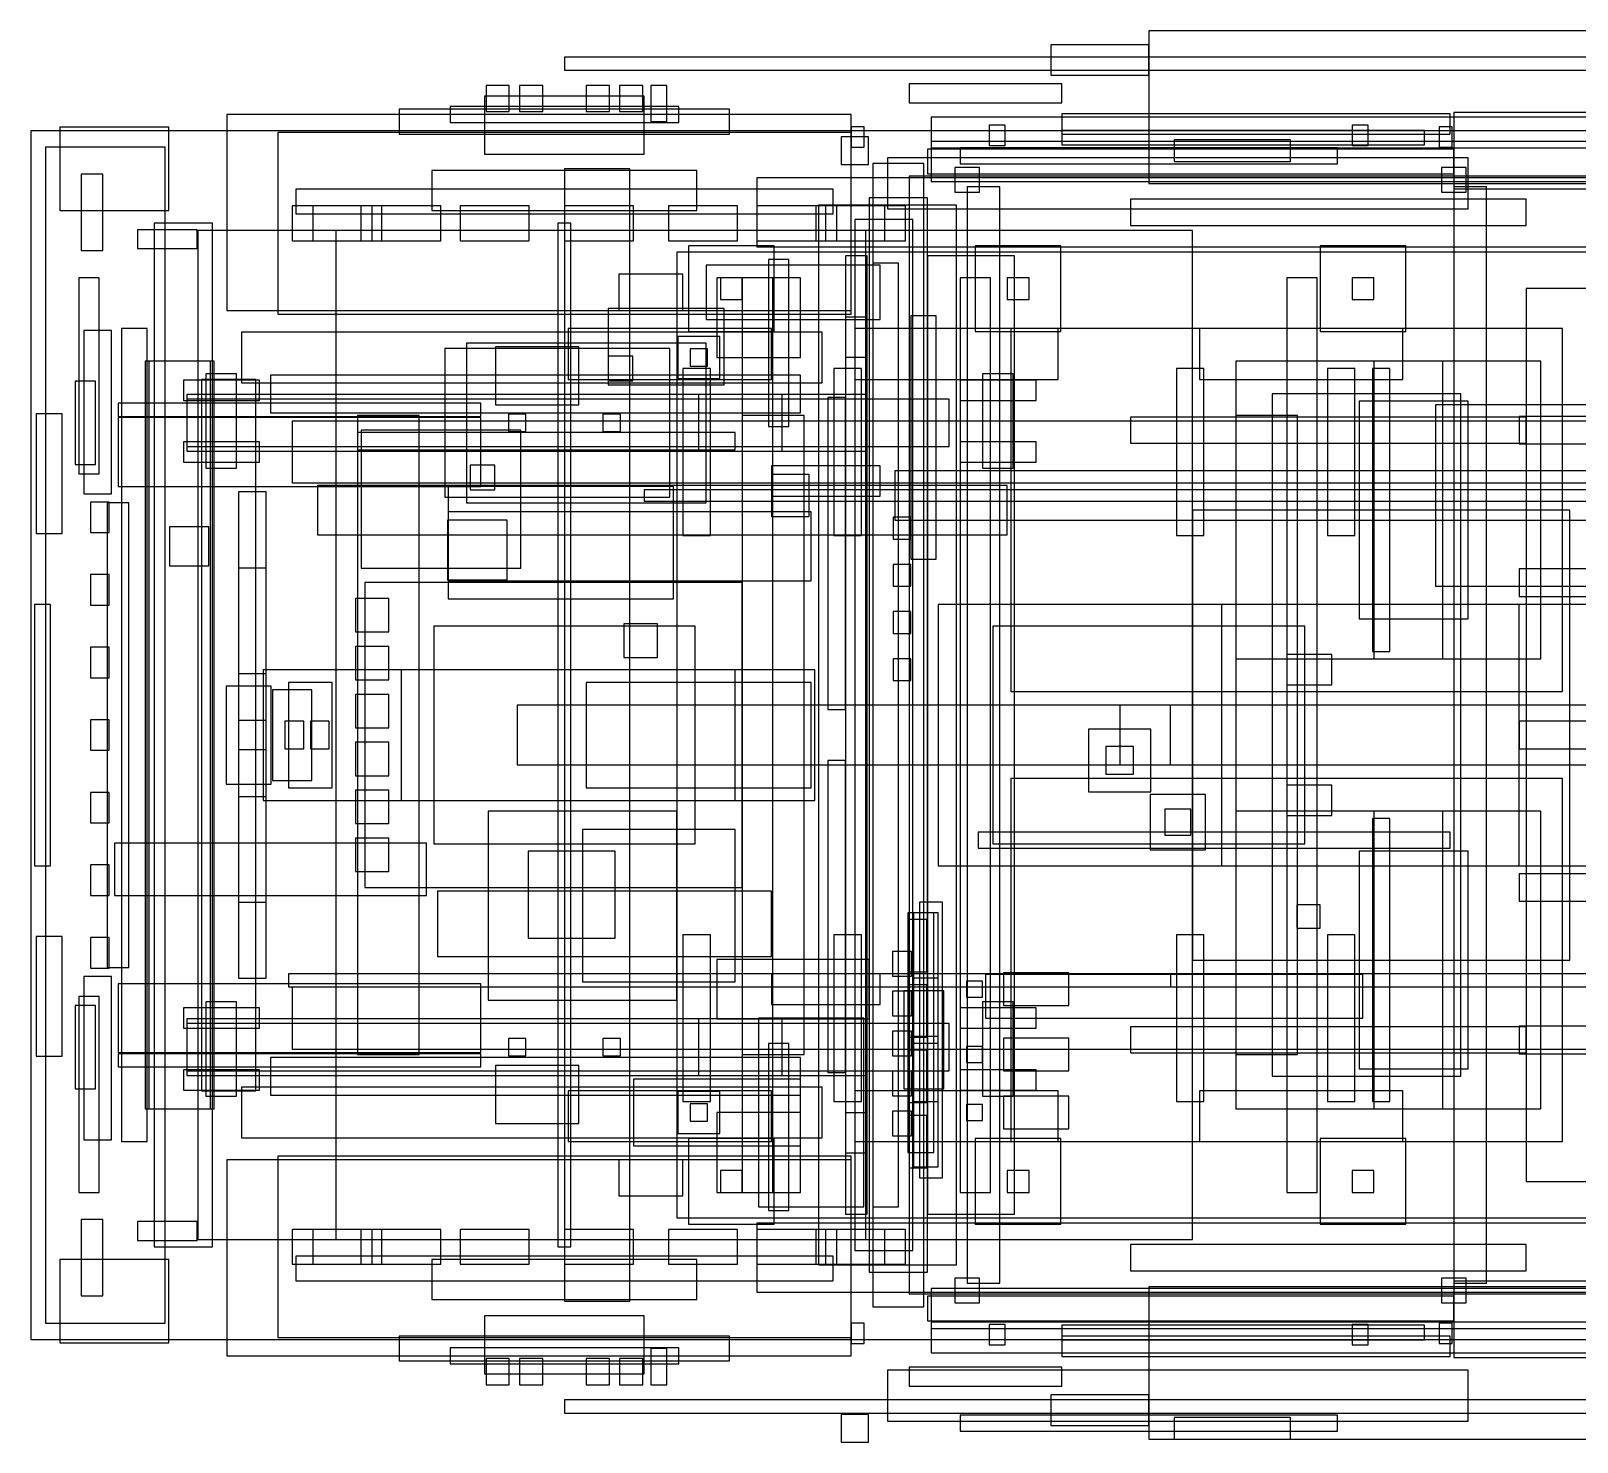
# Model space of a CAD drawing. Header units: millimetres. Extents: x 0 to 5970, y -974 to 4455.
# Drawn here: x 0 to 2130, y -974 to 970 of the extents above; entities that cross this region are included whole.
import ezdxf

# ---------------------------------------------------------------- set-up
doc = ezdxf.new("R2010")
doc.units = ezdxf.units.MM

msp = doc.modelspace()

# ---------------------------------------------------------------- linework, layer by layer
at = {"layer": 'BODY'}
for p, q in [((2660, 970), (1540, 970)), ((1540, 970), (1540, 760)), ((1540, 951), (1405, 951)), ((1405, 951), (1405, 909)), ((1540, 909), (1540, 951)), ((1420, 897), (1210, 897)), ((1210, 897), (1210, 871)), ((1405, 909), (1540, 909)), ((1420, 871), (1420, 897)), ((1130, 855), (270, 855)), ((270, 855), (270, 585)), ((1130, 585), (1130, 855)), ((1210, 871), (1420, 871)), ((3490, 857.5), (1960, 857.5)), ((1960, 857.5), (1960, 752.5)), ((1148, 838), (1130, 838)), ((1130, 838), (1130, 810)), ((1148, 810), (1148, 838)), ((1958, 838), (1940, 838)), ((1940, 838), (1940, 810)), ((1958, 810), (1958, 838)), ((1154, 824), (1116, 824)), ((1116, 824), (1116, 786)), ((1154, 824), (1116, 824)), ((1116, 824), (1116, 786)), ((1130, 810), (1148, 810)), ((1154, 786), (1154, 824)), ((1154, 786), (1154, 824)), ((1735, 820), (1575, 820)), ((1575, 820), (1575, 790)), ((1735, 790), (1735, 820)), ((1940, 810), (1958, 810)), ((1980, 795), (1180, 795)), ((1180, 795), (1180, 725)), ((1960, 807), (1235, 807)), ((1235, 807), (1235, 773)), ((1800, 809), (1280, 809)), ((1280, 809), (1280, 787)), ((1575, 790), (1735, 790)), ((1800, 787), (1800, 809)), ((1960, 773), (1960, 807)), ((1980, 725), (1980, 795)), ((3050, 767.5), (1000, 767.5)), ((1000, 767.5), (1000, 672.5)), ((1116, 786), (1154, 786)), ((1116, 786), (1154, 786)), ((1235, 773), (1960, 773)), ((1280, 787), (1800, 787)), ((1105, 752), (365, 752)), ((365, 752), (365, 718)), ((1105, 718), (1105, 752)), ((1540, 760), (2660, 760)), ((1960, 752.5), (3490, 752.5)), ((1275, 730), (1085, 730)), ((1085, 730), (1085, -730)), ((1235, 740), (1155, 740)), ((1155, 740), (1155, -740)), ((1180, 725), (1980, 725)), ((1235, -740), (1235, 740)), ((1275, -730), (1275, 730)), ((250, 705), (170, 705)), ((170, 705), (170, -705)), ((250, -705), (250, 705)), ((365, 718), (1105, 718)), ((1215, 710), (1135, 710)), ((1135, 710), (1135, -710)), ((1215, -710), (1215, 710)), ((1150, 695), (230, 695)), ((230, 695), (230, -695)), ((1600, 695), (420, 695)), ((420, 695), (420, -695)), ((1150, -695), (1150, 695)), ((1600, -695), (1600, 695)), ((3440, 665), (890, 665)), ((890, 665), (890, -665)), ((1000, 672.5), (3050, 672.5)), ((1044, 655), (1016, 655)), ((1016, 655), (1016, 425)), ((1044, 425), (1044, 655)), ((1152, 660), (1122, 660)), ((1122, 660), (1122, -660)), ((1152, 660), (1122, 660)), ((1122, 660), (1122, -660)), ((1152, -660), (1152, 660)), ((1152, -660), (1152, 660)), ((1195, 650), (1160, 650)), ((1160, 650), (1160, -650)), ((1195, -650), (1195, 650)), ((898, 635), (810, 635)), ((810, 635), (810, 585)), ((898, 585), (898, 635)), ((1022, 630), (980, 630)), ((980, 630), (980, -630)), ((1022, -630), (1022, 630)), ((1322, 630), (1280, 630)), ((1280, 630), (1280, -630)), ((1322, -630), (1322, 630)), ((1772, 630), (1730, 630)), ((1730, 630), (1730, -630)), ((1772, -630), (1772, 630)), ((3240, 615), (2060, 615)), ((2060, 615), (2060, -615)), ((270, 585), (1130, 585)), ((810, 585), (898, 585)), ((1152, 575.5), (1122, 575.5)), ((1122, 575.5), (1122, 520.5)), ((1152, 520.5), (1152, 575.5)), ((1090, 555), (290, 555)), ((290, 555), (290, 485)), ((1090, 485), (1090, 555)), ((1122, 520.5), (1152, 520.5)), ((1060, 496), (330, 496)), ((330, 496), (330, 444)), ((1060, 444), (1060, 496)), ((290, 485), (1090, 485)), ((1122, 465), (1098, 465)), ((1098, 465), (1098, 35)), ((1122, 35), (1122, 465)), ((330, 444), (1060, 444)), ((3280, 439), (2050, 439)), ((2050, 439), (2050, 401)), ((1016, 425), (1044, 425)), ((2050, 401), (3280, 401)), ((1170, 371), (1020, 371)), ((1020, 371), (1020, 329)), ((1170, 329), (1170, 371)), ((1020, 329), (1170, 329)), ((3280, 229), (2050, 229)), ((2050, 229), (2050, 191)), ((2350, 180), (1250, 180)), ((1250, 180), (1250, -180)), ((2050, 191), (3280, 191)), ((1080, 90), (320, 90)), ((320, 90), (320, -90)), ((1080, -90), (1080, 90)), ((1098, 35), (1122, 35)), ((3280, 19), (2050, 19)), ((2050, 19), (2050, -19)), ((2050, -19), (3280, -19)), ((1122, -35), (1098, -35)), ((1098, -35), (1098, -465)), ((1122, -465), (1122, -35)), ((320, -90), (1080, -90)), ((1250, -180), (2350, -180)), ((3280, -191), (2050, -191)), ((2050, -191), (2050, -229)), ((2050, -229), (3280, -229)), ((1170, -329), (1020, -329)), ((1020, -329), (1020, -371)), ((1170, -371), (1170, -329)), ((1020, -371), (1170, -371)), ((3280, -401), (2050, -401)), ((2050, -401), (2050, -439)), ((1044, -425), (1016, -425)), ((1016, -425), (1016, -655)), ((1044, -655), (1044, -425)), ((1060, -444), (330, -444)), ((330, -444), (330, -496)), ((1060, -496), (1060, -444)), ((2050, -439), (3280, -439)), ((1098, -465), (1122, -465)), ((1090, -485), (290, -485)), ((290, -485), (290, -555)), ((1090, -555), (1090, -485)), ((330, -496), (1060, -496)), ((1152, -520.5), (1122, -520.5)), ((1122, -520.5), (1122, -575.5)), ((1152, -575.5), (1152, -520.5)), ((290, -555), (1090, -555)), ((1130, -585), (270, -585)), ((270, -585), (270, -855)), ((898, -585), (810, -585)), ((810, -585), (810, -635)), ((898, -635), (898, -585)), ((1122, -575.5), (1152, -575.5)), ((1130, -855), (1130, -585)), ((2060, -615), (3240, -615)), ((810, -635), (898, -635)), ((980, -630), (1022, -630)), ((1280, -630), (1322, -630)), ((1730, -630), (1772, -630)), ((1016, -655), (1044, -655)), ((1122, -660), (1152, -660)), ((1122, -660), (1152, -660)), ((1160, -650), (1195, -650)), ((890, -665), (3440, -665)), ((3050, -672.5), (1000, -672.5)), ((1000, -672.5), (1000, -767.5)), ((230, -695), (1150, -695)), ((420, -695), (1600, -695)), ((170, -705), (250, -705)), ((1105, -718), (365, -718)), ((365, -718), (365, -752)), ((1105, -752), (1105, -718)), ((1135, -710), (1215, -710)), ((1085, -730), (1275, -730)), ((1155, -740), (1235, -740)), ((365, -752), (1105, -752)), ((2660, -760), (1540, -760)), ((1540, -760), (1540, -970)), ((3490, -752.5), (1960, -752.5)), ((1960, -752.5), (1960, -857.5)), ((1000, -767.5), (3050, -767.5)), ((1960, -773), (1235, -773)), ((1235, -773), (1235, -807)), ((1960, -807), (1960, -773)), ((1235, -807), (1960, -807)), ((1148, -810), (1130, -810)), ((1130, -810), (1130, -838)), ((1148, -838), (1148, -810)), ((1958, -810), (1940, -810)), ((1940, -810), (1940, -838)), ((1958, -838), (1958, -810)), ((1130, -838), (1148, -838)), ((1940, -838), (1958, -838)), ((270, -855), (1130, -855)), ((1420, -871), (1210, -871)), ((1210, -871), (1210, -897)), ((1420, -897), (1420, -871)), ((1960, -857.5), (3490, -857.5)), ((1980, -875), (1180, -875)), ((1180, -875), (1180, -945)), ((1980, -945), (1980, -875)), ((1210, -897), (1420, -897)), ((1540, -909), (1405, -909)), ((1405, -909), (1405, -951)), ((1540, -951), (1540, -909)), ((1154, -936), (1116, -936)), ((1116, -936), (1116, -974)), ((1154, -936), (1116, -936)), ((1116, -936), (1116, -974)), ((1154, -974), (1154, -936)), ((1154, -974), (1154, -936)), ((1800, -937), (1280, -937)), ((1280, -937), (1280, -959)), ((1800, -959), (1800, -937)), ((1180, -945), (1980, -945)), ((1405, -951), (1540, -951)), ((1735, -940), (1575, -940)), ((1575, -940), (1575, -970)), ((1735, -970), (1735, -940)), ((1116, -974), (1154, -974)), ((1116, -974), (1154, -974)), ((1280, -959), (1800, -959)), ((1540, -970), (2660, -970)), ((1575, -970), (1735, -970))]:
    msp.add_line(p, q, dxfattribs=at)
at = {"layer": 'BRAKE_SYSTEM'}
for p, q in [((1955, -134), (1305, -134)), ((1305, -134), (1305, -156)), ((1955, -156), (1955, -134)), ((1305, -156), (1955, -156)), ((2005, -329), (355, -329)), ((355, -329), (355, -347)), ((3070, -329), (1570, -329)), ((1570, -329), (1570, -347)), ((2005, -347), (2005, -329)), ((355, -347), (2005, -347)), ((1570, -347), (3070, -347))]:
    msp.add_line(p, q, dxfattribs=at)
at = {"layer": 'CHASSIS'}
for p, q in [((185, 810), (20, 810)), ((20, 810), (20, -810)), ((185, -810), (185, 810)), ((1024, 674), (906, 674)), ((906, 674), (906, 556)), ((1024, 556), (1024, 674)), ((1419, 674), (1301, 674)), ((1301, 674), (1301, 556)), ((1419, 556), (1419, 674)), ((1894, 674), (1776, 674)), ((1776, 674), (1776, 556)), ((1894, 556), (1894, 674)), ((980, 630), (950, 630)), ((950, 630), (950, 600)), ((980, 600), (980, 630)), ((1375, 630), (1345, 630)), ((1345, 630), (1345, 600)), ((1375, 600), (1375, 630)), ((1850, 630), (1820, 630)), ((1820, 630), (1820, 600)), ((1850, 600), (1850, 630)), ((950, 600), (980, 600)), ((1345, 600), (1375, 600)), ((1820, 600), (1850, 600)), ((1020, 560), (740, 560)), ((740, 560), (740, 490)), ((906, 556), (1024, 556)), ((1020, 490), (1020, 560)), ((1415, 560), (1135, 560)), ((1135, 560), (1135, 490)), ((1301, 556), (1419, 556)), ((1415, 490), (1415, 560)), ((1890, 560), (1610, 560)), ((1610, 560), (1610, 490)), ((1776, 556), (1894, 556)), ((1890, 490), (1890, 560)), ((283, 497.5), (241, 497.5)), ((241, 497.5), (241, 367.5)), ((283, 367.5), (283, 497.5)), ((740, 490), (1020, 490)), ((936, 505), (898, 505)), ((898, 505), (898, 275)), ((936, 275), (936, 505)), ((1144, 505), (1106, 505)), ((1106, 505), (1106, 275)), ((1135, 490), (1415, 490)), ((1144, 275), (1144, 505)), ((1353, 497.5), (1311, 497.5)), ((1311, 497.5), (1311, 367.5)), ((1353, 367.5), (1353, 497.5)), ((1616, 505), (1578, 505)), ((1578, 505), (1578, 275)), ((1610, 490), (1890, 490)), ((1616, 275), (1616, 505)), ((1824, 505), (1786, 505)), ((1786, 505), (1786, 275)), ((1824, 275), (1824, 505)), ((89, 487.5), (61, 487.5)), ((61, 487.5), (61, 372.5)), ((89, 372.5), (89, 487.5)), ((315, 489), (210, 489)), ((210, 489), (210, 461)), ((315, 461), (315, 489)), ((1385, 489), (1280, 489)), ((1280, 489), (1280, 461)), ((1385, 461), (1385, 489)), ((1970, 470), (1710, 470)), ((1710, 470), (1710, -470)), ((1970, -470), (1970, 470)), ((620, 457), (120, 457)), ((120, 457), (120, 439)), ((210, 461), (315, 461)), ((620, 439), (620, 457)), ((1280, 461), (1385, 461)), ((120, 439), (620, 439)), ((620, 437.5), (120, 437.5)), ((120, 437.5), (120, 342.5)), ((3500, 432.5), (360, 432.5)), ((360, 432.5), (360, 347.5)), ((535, 440), (450, 440)), ((450, 440), (450, -440)), ((535, -440), (535, 440)), ((620, 342.5), (620, 437.5)), ((1065, 440), (980, 440)), ((980, 440), (980, -440)), ((1065, -440), (1065, 440)), ((1745, 440), (1660, 440)), ((1660, 440), (1660, -440)), ((1745, -440), (1745, 440)), ((315, 404), (210, 404)), ((210, 404), (210, 376)), ((315, 376), (315, 404)), ((1385, 404), (1280, 404)), ((1280, 404), (1280, 376)), ((1385, 376), (1385, 404)), ((61, 372.5), (89, 372.5)), ((210, 376), (315, 376)), ((241, 367.5), (283, 367.5)), ((1280, 376), (1385, 376)), ((1311, 367.5), (1353, 367.5)), ((120, 342.5), (620, 342.5)), ((360, 347.5), (3500, 347.5)), ((2120, 310), (1600, 310)), ((1600, 310), (1600, -310)), ((2120, -310), (2120, 310)), ((898, 275), (936, 275)), ((1106, 275), (1144, 275)), ((1578, 275), (1616, 275)), ((1786, 275), (1824, 275)), ((936, -275), (898, -275)), ((898, -275), (898, -505)), ((936, -505), (936, -275)), ((1144, -275), (1106, -275)), ((1106, -275), (1106, -505)), ((1144, -505), (1144, -275)), ((1616, -275), (1578, -275)), ((1578, -275), (1578, -505)), ((1616, -505), (1616, -275)), ((1824, -275), (1786, -275)), ((1786, -275), (1786, -505)), ((1824, -505), (1824, -275)), ((1600, -310), (2120, -310)), ((620, -342.5), (120, -342.5)), ((120, -342.5), (120, -437.5)), ((3500, -347.5), (360, -347.5)), ((360, -347.5), (360, -432.5)), ((620, -437.5), (620, -342.5)), ((89, -372.5), (61, -372.5)), ((61, -372.5), (61, -487.5)), ((89, -487.5), (89, -372.5)), ((315, -376), (210, -376)), ((210, -376), (210, -404)), ((283, -367.5), (241, -367.5)), ((241, -367.5), (241, -497.5)), ((283, -497.5), (283, -367.5)), ((315, -404), (315, -376)), ((1385, -376), (1280, -376)), ((1280, -376), (1280, -404)), ((1353, -367.5), (1311, -367.5)), ((1311, -367.5), (1311, -497.5)), ((1353, -497.5), (1353, -367.5)), ((1385, -404), (1385, -376)), ((210, -404), (315, -404)), ((1280, -404), (1385, -404)), ((120, -437.5), (620, -437.5)), ((620, -439), (120, -439)), ((120, -439), (120, -457)), ((360, -432.5), (3500, -432.5)), ((450, -440), (535, -440)), ((620, -457), (620, -439)), ((980, -440), (1065, -440)), ((1660, -440), (1745, -440)), ((120, -457), (620, -457)), ((315, -461), (210, -461)), ((210, -461), (210, -489)), ((315, -489), (315, -461)), ((1385, -461), (1280, -461)), ((1280, -461), (1280, -489)), ((1385, -489), (1385, -461)), ((61, -487.5), (89, -487.5)), ((210, -489), (315, -489)), ((1280, -489), (1385, -489)), ((1710, -470), (1970, -470)), ((241, -497.5), (283, -497.5)), ((1020, -490), (740, -490)), ((740, -490), (740, -560)), ((898, -505), (936, -505)), ((1020, -560), (1020, -490)), ((1106, -505), (1144, -505)), ((1415, -490), (1135, -490)), ((1135, -490), (1135, -560)), ((1311, -497.5), (1353, -497.5)), ((1415, -560), (1415, -490)), ((1578, -505), (1616, -505)), ((1890, -490), (1610, -490)), ((1610, -490), (1610, -560)), ((1786, -505), (1824, -505)), ((1890, -560), (1890, -490)), ((740, -560), (1020, -560)), ((1024, -556), (906, -556)), ((906, -556), (906, -674)), ((1024, -674), (1024, -556)), ((1135, -560), (1415, -560)), ((1419, -556), (1301, -556)), ((1301, -556), (1301, -674)), ((1419, -674), (1419, -556)), ((1610, -560), (1890, -560)), ((1894, -556), (1776, -556)), ((1776, -556), (1776, -674)), ((1894, -674), (1894, -556)), ((980, -600), (950, -600)), ((950, -600), (950, -630)), ((980, -630), (980, -600)), ((1375, -600), (1345, -600)), ((1345, -600), (1345, -630)), ((1375, -630), (1375, -600)), ((1850, -600), (1820, -600)), ((1820, -600), (1820, -630)), ((1850, -630), (1850, -600)), ((950, -630), (980, -630)), ((1345, -630), (1375, -630)), ((1820, -630), (1850, -630)), ((906, -674), (1024, -674)), ((1301, -674), (1419, -674)), ((1776, -674), (1894, -674)), ((20, -810), (185, -810))]:
    msp.add_line(p, q, dxfattribs=at)
at = {"layer": 'DATUM'}
for p, q in [((3020, 934), (735, 934)), ((735, 934), (735, 916)), ((735, 916), (3020, 916)), ((744, 705), (726, 705)), ((726, 705), (726, -705)), ((744, -705), (744, 705)), ((726, -705), (744, -705)), ((3020, -916), (735, -916)), ((735, -916), (735, -934)), ((735, -934), (3020, -934))]:
    msp.add_line(p, q, dxfattribs=at)
at = {"layer": 'ENGINE_BAY'}
for p, q in [((1170, 647.5), (930, 647.5)), ((930, 647.5), (930, 572.5)), ((1170, 572.5), (1170, 647.5)), ((955, 587.5), (795, 587.5)), ((795, 587.5), (795, 482.5)), ((955, 482.5), (955, 587.5)), ((930, 572.5), (1170, 572.5)), ((880, 532.5), (570, 532.5)), ((570, 532.5), (570, 327.5)), ((930, 540), (600, 540)), ((600, 540), (600, 320)), ((880, 327.5), (880, 532.5)), ((930, 320), (930, 540)), ((252.5, 515), (157.5, 515)), ((157.5, 515), (157.5, -515)), ((247.5, 515), (162.5, 515)), ((162.5, 515), (162.5, -515)), ((247.5, -515), (247.5, 515)), ((252.5, -515), (252.5, 515)), ((829, 522), (795, 522)), ((795, 522), (795, 488)), ((829, 488), (829, 522)), ((310, 490), (235, 490)), ((235, 490), (235, -490)), ((310, -490), (310, 490)), ((795, 488), (829, 488)), ((795, 482.5), (955, 482.5)), ((970, 417), (450, 417)), ((450, 417), (450, 393)), ((675, 420), (455, 420)), ((455, 420), (455, 230)), ((675, 230), (675, 420)), ((970, 393), (970, 417)), ((450, 393), (970, 393)), ((639, 372), (605, 372)), ((605, 372), (605, 338)), ((639, 338), (639, 372)), ((885, 342.5), (575, 342.5)), ((575, 342.5), (575, 187.5)), ((885, 187.5), (885, 342.5)), ((324, 335), (286, 335)), ((286, 335), (286, 85)), ((324, 85), (324, 335)), ((570, 327.5), (880, 327.5)), ((600, 320), (930, 320)), ((605, 338), (639, 338)), ((1075, 307.5), (575, 307.5)), ((575, 307.5), (575, 212.5)), ((1075, 212.5), (1075, 307.5)), ((245, 287), (191, 287)), ((191, 287), (191, 233)), ((245, 233), (245, 287)), ((656, 296), (574, 296)), ((574, 296), (574, 214)), ((656, 214), (656, 296)), ((191, 233), (245, 233)), ((324, 230), (286, 230)), ((286, 230), (286, -20)), ((324, 230), (286, 230)), ((286, 230), (286, -20)), ((324, -20), (324, 230)), ((324, -20), (324, 230)), ((455, 230), (675, 230)), ((574, 214), (656, 214)), ((980, 210), (460, 210)), ((460, 210), (460, -210)), ((575, 212.5), (1075, 212.5)), ((980, -210), (980, 210)), ((493, 188), (447, 188)), ((447, 188), (447, 142)), ((493, 142), (493, 188)), ((575, 187.5), (885, 187.5)), ((863, 153), (817, 153)), ((817, 153), (817, 107)), ((863, 107), (863, 153)), ((447, 142), (493, 142)), ((493, 122), (447, 122)), ((447, 122), (447, 76)), ((493, 76), (493, 122)), ((817, 107), (863, 107)), ((970, 90), (510, 90)), ((510, 90), (510, -90)), ((970, -90), (970, 90)), ((331, 67.5), (269, 67.5)), ((269, 67.5), (269, -67.5)), ((286, 85), (324, 85)), ((331, -67.5), (331, 67.5)), ((415, 72.5), (355, 72.5)), ((355, 72.5), (355, -72.5)), ((415, -72.5), (415, 72.5)), ((447, 76), (493, 76)), ((387, 62.5), (333, 62.5)), ((333, 62.5), (333, -62.5)), ((387, -62.5), (387, 62.5)), ((493, 56), (447, 56)), ((447, 56), (447, 10)), ((493, 10), (493, 56)), ((324, 20), (286, 20)), ((286, 20), (286, -230)), ((324, 20), (286, 20)), ((286, 20), (286, -230)), ((324, -230), (324, 20)), ((324, -230), (324, 20)), ((376, 19), (350, 19)), ((350, 19), (350, -19)), ((376, -19), (376, 19)), ((411, 19), (385, 19)), ((385, 19), (385, -19)), ((411, -19), (411, 19)), ((447, 10), (493, 10)), ((286, -20), (324, -20)), ((286, -20), (324, -20)), ((350, -19), (376, -19)), ((385, -19), (411, -19)), ((493, -10), (447, -10)), ((447, -10), (447, -56)), ((493, -56), (493, -10)), ((333, -62.5), (387, -62.5)), ((447, -56), (493, -56)), ((269, -67.5), (331, -67.5)), ((324, -85), (286, -85)), ((286, -85), (286, -335)), ((324, -335), (324, -85)), ((355, -72.5), (415, -72.5)), ((493, -76), (447, -76)), ((447, -76), (447, -122)), ((493, -122), (493, -76)), ((510, -90), (970, -90)), ((890, -105), (630, -105)), ((630, -105), (630, -365)), ((890, -365), (890, -105)), ((447, -122), (493, -122)), ((545, -149), (115, -149)), ((115, -149), (115, -221)), ((493, -142), (447, -142)), ((447, -142), (447, -188)), ((493, -188), (493, -142)), ((545, -221), (545, -149)), ((970, -130), (760, -130)), ((760, -130), (760, -340)), ((970, -340), (970, -130)), ((805, -160), (685, -160)), ((685, -160), (685, -280)), ((805, -280), (805, -160)), ((447, -188), (493, -188)), ((460, -210), (980, -210)), ((115, -221), (545, -221)), ((286, -230), (324, -230)), ((286, -230), (324, -230)), ((1020, -215), (560, -215)), ((560, -215), (560, -305)), ((1020, -305), (1020, -215)), ((685, -280), (805, -280)), ((560, -305), (1020, -305)), ((1155, -309), (945, -309)), ((945, -309), (945, -391)), ((1155, -391), (1155, -309)), ((286, -335), (324, -335)), ((760, -340), (970, -340)), ((630, -365), (890, -365)), ((945, -391), (1155, -391)), ((1147.5, -390), (1002.5, -390)), ((1002.5, -390), (1002.5, -650)), ((1147.5, -650), (1147.5, -390)), ((1060, -474), (830, -474)), ((830, -474), (830, -566)), ((1060, -566), (1060, -474)), ((235, -490), (310, -490)), ((157.5, -515), (252.5, -515)), ((162.5, -515), (247.5, -515)), ((830, -566), (1060, -566)), ((1002.5, -650), (1147.5, -650))]:
    msp.add_line(p, q, dxfattribs=at)
at = {"layer": 'EXHAUST'}
for p, q in [((2585, 455), (1935, 455)), ((1935, 455), (1935, 205)), ((2210, 364), (1190, 364)), ((1190, 364), (1190, 296)), ((1345, 344), (395, 344)), ((395, 344), (395, 276)), ((1072, 359), (1020, 359)), ((1020, 359), (1020, 301)), ((1072, 301), (1072, 359)), ((1345, 276), (1345, 344)), ((1020, 301), (1072, 301)), ((1190, 296), (2210, 296)), ((395, 276), (1345, 276)), ((1935, 205), (2585, 205))]:
    msp.add_line(p, q, dxfattribs=at)
at = {"layer": 'FRONT_DETAIL'}
for p, q in [((190, 837.5), (40, 837.5)), ((40, 837.5), (40, 722.5)), ((190, 722.5), (190, 837.5)), ((99, 772.5), (69, 772.5)), ((69, 772.5), (69, 667.5)), ((99, 667.5), (99, 772.5)), ((40, 722.5), (190, 722.5)), ((229, 696.1), (147, 696.1)), ((147, 696.1), (147, 670.1)), ((229, 670.1), (229, 696.1)), ((69, 667.5), (99, 667.5)), ((147, 670.1), (229, 670.1)), ((94, 630), (66, 630)), ((66, 630), (66, 360)), ((94, 360), (94, 630)), ((111, 557.5), (73, 557.5)), ((73, 557.5), (73, 332.5)), ((111, 332.5), (111, 557.5)), ((160, 560), (125, 560)), ((125, 560), (125, -560)), ((160, -560), (160, 560)), ((43, 442.5), (7, 442.5)), ((7, 442.5), (7, 277.5)), ((43, 277.5), (43, 442.5)), ((66, 360), (94, 360)), ((73, 332.5), (111, 332.5)), ((108, 321), (82, 321)), ((82, 321), (82, 279)), ((135, 320), (105, 320)), ((105, 320), (105, -320)), ((108, 279), (108, 321)), ((135, -320), (135, 320)), ((7, 277.5), (43, 277.5)), ((82, 279), (108, 279)), ((108, 221), (82, 221)), ((82, 221), (82, 179)), ((108, 179), (108, 221)), ((27, 180), (5, 180)), ((5, 180), (5, -180)), ((27, -180), (27, 180)), ((82, 179), (108, 179)), ((108, 121), (82, 121)), ((82, 121), (82, 79)), ((108, 79), (108, 121)), ((82, 79), (108, 79)), ((108, 21), (82, 21)), ((82, 21), (82, -21)), ((108, -21), (108, 21)), ((82, -21), (108, -21)), ((108, -79), (82, -79)), ((82, -79), (82, -121)), ((108, -121), (108, -79)), ((82, -121), (108, -121)), ((5, -180), (27, -180)), ((108, -179), (82, -179)), ((82, -179), (82, -221)), ((108, -221), (108, -179)), ((82, -221), (108, -221)), ((43, -277.5), (7, -277.5)), ((7, -277.5), (7, -442.5)), ((43, -442.5), (43, -277.5)), ((108, -279), (82, -279)), ((82, -279), (82, -321)), ((108, -321), (108, -279)), ((111, -332.5), (73, -332.5)), ((73, -332.5), (73, -557.5)), ((82, -321), (108, -321)), ((105, -320), (135, -320)), ((111, -557.5), (111, -332.5)), ((94, -360), (66, -360)), ((66, -360), (66, -630)), ((94, -630), (94, -360)), ((7, -442.5), (43, -442.5)), ((73, -557.5), (111, -557.5)), ((125, -560), (160, -560)), ((66, -630), (94, -630)), ((99, -667.5), (69, -667.5)), ((69, -667.5), (69, -772.5)), ((99, -772.5), (99, -667.5)), ((229, -670.1), (147, -670.1)), ((147, -670.1), (147, -696.1)), ((229, -696.1), (229, -670.1)), ((147, -696.1), (229, -696.1)), ((190, -722.5), (40, -722.5)), ((40, -722.5), (40, -837.5)), ((190, -837.5), (190, -722.5)), ((69, -772.5), (99, -772.5)), ((40, -837.5), (190, -837.5))]:
    msp.add_line(p, q, dxfattribs=at)
at = {"layer": 'FUEL_SYSTEM'}
for p, q in [((2915, 338), (845, 338)), ((845, 338), (845, 322)), ((845, 322), (2915, 322))]:
    msp.add_line(p, q, dxfattribs=at)
at = {"layer": 'HARD_TOP'}
for p, q in [((1955, 856), (1420, 856)), ((1420, 856), (1420, 828)), ((1955, 828), (1955, 856)), ((3440, 851), (1240, 851)), ((1240, 851), (1240, 809)), ((1342, 840), (1320, 840)), ((1320, 840), (1320, 812)), ((1342, 812), (1342, 840)), ((1920, 833), (1420, 833)), ((1420, 833), (1420, 813)), ((1842, 840), (1820, 840)), ((1820, 840), (1820, 812)), ((1842, 812), (1842, 840)), ((1920, 813), (1920, 833)), ((3440, 817.5), (1240, 817.5)), ((1240, 817.5), (1240, 762.5)), ((1320, 812), (1342, 812)), ((1420, 828), (1955, 828)), ((1420, 813), (1920, 813)), ((1820, 812), (1842, 812)), ((1240, 809), (3440, 809)), ((1230, 787.5), (1160, 787.5)), ((1160, 787.5), (1160, -787.5)), ((3500, 770), (1210, 770)), ((1210, 770), (1210, -770)), ((1230, -787.5), (1230, 787.5)), ((1307, 782), (1273, 782)), ((1273, 782), (1273, 748)), ((1307, 748), (1307, 782)), ((1977, 782), (1943, 782)), ((1943, 782), (1943, 748)), ((1977, 748), (1977, 782)), ((1240, 762.5), (3440, 762.5)), ((1273, 748), (1307, 748)), ((1335, 755), (1290, 755)), ((1290, 755), (1290, -755)), ((1335, -755), (1335, 755)), ((1943, 748), (1977, 748)), ((2005, 755), (1960, 755)), ((1960, 755), (1960, -755)), ((2005, -755), (2005, 755)), ((3440, -762.5), (1240, -762.5)), ((1240, -762.5), (1240, -817.5)), ((1307, -748), (1273, -748)), ((1273, -748), (1273, -782)), ((1290, -755), (1335, -755)), ((1307, -782), (1307, -748)), ((1977, -748), (1943, -748)), ((1943, -748), (1943, -782)), ((1960, -755), (2005, -755)), ((1977, -782), (1977, -748)), ((1160, -787.5), (1230, -787.5)), ((1210, -770), (3500, -770)), ((1273, -782), (1307, -782)), ((1943, -782), (1977, -782)), ((3440, -809), (1240, -809)), ((1240, -809), (1240, -851)), ((1240, -817.5), (3440, -817.5)), ((1342, -812), (1320, -812)), ((1320, -812), (1320, -840)), ((1342, -840), (1342, -812)), ((1920, -813), (1420, -813)), ((1420, -813), (1420, -833)), ((1955, -828), (1420, -828)), ((1420, -828), (1420, -856)), ((1842, -812), (1820, -812)), ((1820, -812), (1820, -840)), ((1842, -840), (1842, -812)), ((1920, -833), (1920, -813)), ((1955, -856), (1955, -828)), ((1240, -851), (3440, -851)), ((1320, -840), (1342, -840)), ((1420, -833), (1920, -833)), ((1820, -840), (1842, -840)), ((1420, -856), (1955, -856))]:
    msp.add_line(p, q, dxfattribs=at)
at = {"layer": 'INTERIOR'}
for p, q in [((2060, 738), (1515, 738)), ((1515, 738), (1515, 702)), ((2060, 702), (2060, 738)), ((1515, 702), (2060, 702)), ((1355, 660), (1235, 660)), ((1235, 660), (1235, -660)), ((1355, -660), (1355, 660)), ((1247, 577.5), (1212, 577.5)), ((1212, 577.5), (1212, 242.5)), ((1247, 242.5), (1247, 577.5)), ((2110, 560), (1350, 560)), ((1350, 560), (1350, 60)), ((2110, 60), (2110, 560)), ((2080, 515), (1660, 515)), ((1660, 515), (1660, 105)), ((1945, 515), (1850, 515)), ((1850, 515), (1850, 105)), ((1945, 105), (1945, 515)), ((2080, 105), (2080, 515)), ((1872, 505), (1848, 505)), ((1848, 505), (1848, 115)), ((1872, 115), (1872, 505)), ((1980, 460), (1830, 460)), ((1830, 460), (1830, 160)), ((1980, 160), (1980, 460)), ((2060, 438), (1515, 438)), ((1515, 438), (1515, 402)), ((2060, 402), (2060, 438)), ((1515, 402), (2060, 402)), ((1212, 300), (1188, 300)), ((1188, 300), (1188, 270)), ((1212, 270), (1212, 300)), ((1188, 270), (1212, 270)), ((1212, 235), (1188, 235)), ((1188, 235), (1188, 205)), ((1212, 242.5), (1247, 242.5)), ((1212, 205), (1212, 235)), ((1188, 205), (1212, 205)), ((1212, 170), (1188, 170)), ((1188, 170), (1188, 140)), ((1212, 140), (1212, 170)), ((1830, 160), (1980, 160)), ((1188, 140), (1212, 140)), ((1792, 111), (1730, 111)), ((1730, 111), (1730, 69)), ((1792, 69), (1792, 111)), ((1848, 115), (1872, 115)), ((1212, 105), (1188, 105)), ((1188, 105), (1188, 75)), ((1212, 75), (1212, 105)), ((1660, 105), (2080, 105)), ((1850, 105), (1945, 105)), ((1188, 75), (1212, 75)), ((1730, 69), (1792, 69)), ((1350, 60), (2110, 60)), ((1543, 8), (1457, 8)), ((1457, 8), (1457, -78)), ((1543, -78), (1543, 8)), ((1519, -16), (1481, -16)), ((1481, -16), (1481, -54)), ((1519, -54), (1519, -16)), ((2110, -60), (1350, -60)), ((1350, -60), (1350, -560)), ((1481, -54), (1519, -54)), ((2110, -560), (2110, -60)), ((1457, -78), (1543, -78)), ((1618, -82), (1542, -82)), ((1542, -82), (1542, -158)), ((1618, -158), (1618, -82)), ((1792, -69), (1730, -69)), ((1730, -69), (1730, -111)), ((1792, -111), (1792, -69)), ((1598, -102), (1562, -102)), ((1562, -102), (1562, -138)), ((1598, -138), (1598, -102)), ((2080, -105), (1660, -105)), ((1660, -105), (1660, -515)), ((1945, -105), (1850, -105)), ((1850, -105), (1850, -515)), ((1945, -515), (1945, -105)), ((2080, -515), (2080, -105)), ((1730, -111), (1792, -111)), ((1872, -115), (1848, -115)), ((1848, -115), (1848, -505)), ((1872, -505), (1872, -115)), ((1562, -138), (1598, -138)), ((1542, -158), (1618, -158)), ((1980, -160), (1830, -160)), ((1830, -160), (1830, -460)), ((1980, -460), (1980, -160)), ((1256, -230), (1224, -230)), ((1224, -230), (1224, -610)), ((1256, -610), (1256, -230)), ((1776, -234), (1744, -234)), ((1744, -234), (1744, -266)), ((1776, -266), (1776, -234)), ((1244, -245), (1208, -245)), ((1208, -245), (1208, -575)), ((1234, -254), (1210, -254)), ((1210, -254), (1210, -326)), ((1250, -245), (1216, -245)), ((1216, -245), (1216, -415)), ((1234, -326), (1234, -254)), ((1244, -575), (1244, -245)), ((1250, -415), (1250, -245)), ((1744, -266), (1776, -266)), ((1213, -298), (1187, -298)), ((1187, -298), (1187, -332)), ((1213, -332), (1213, -298)), ((1187, -332), (1213, -332)), ((1210, -326), (1234, -326)), ((1250, -335), (1216, -335)), ((1216, -335), (1216, -505)), ((1250, -505), (1250, -335)), ((1311, -339), (1289, -339)), ((1289, -339), (1289, -361)), ((1311, -361), (1311, -339)), ((1835, -330), (1315, -330)), ((1315, -330), (1315, -390)), ((1430, -327.5), (1340, -327.5)), ((1340, -327.5), (1340, -372.5)), ((1430, -372.5), (1430, -327.5)), ((1835, -390), (1835, -330)), ((1213, -353), (1187, -353)), ((1187, -353), (1187, -387)), ((1257.5, -352.5), (1202.5, -352.5)), ((1202.5, -352.5), (1202.5, -487.5)), ((1234, -344), (1210, -344)), ((1210, -344), (1210, -416)), ((1213, -387), (1213, -353)), ((1234, -416), (1234, -344)), ((1257.5, -487.5), (1257.5, -352.5)), ((1289, -361), (1311, -361)), ((1340, -372.5), (1430, -372.5)), ((1187, -387), (1213, -387)), ((1315, -390), (1835, -390)), ((2060, -402), (1515, -402)), ((1515, -402), (1515, -438)), ((2060, -438), (2060, -402)), ((1213, -408), (1187, -408)), ((1187, -408), (1187, -442)), ((1210, -416), (1234, -416)), ((1213, -442), (1213, -408)), ((1216, -415), (1250, -415)), ((1250, -425), (1216, -425)), ((1216, -425), (1216, -595)), ((1250, -595), (1250, -425)), ((1430, -417.5), (1340, -417.5)), ((1340, -417.5), (1340, -462.5)), ((1430, -462.5), (1430, -417.5)), ((1187, -442), (1213, -442)), ((1234, -434), (1210, -434)), ((1210, -434), (1210, -506)), ((1234, -506), (1234, -434)), ((1311, -429), (1289, -429)), ((1289, -429), (1289, -451)), ((1311, -451), (1311, -429)), ((1515, -438), (2060, -438)), ((1213, -463), (1187, -463)), ((1187, -463), (1187, -497)), ((1213, -497), (1213, -463)), ((1289, -451), (1311, -451)), ((1340, -462.5), (1430, -462.5)), ((1830, -460), (1980, -460)), ((1202.5, -487.5), (1257.5, -487.5)), ((1187, -497), (1213, -497)), ((1210, -506), (1234, -506)), ((1216, -505), (1250, -505)), ((1311, -509), (1289, -509)), ((1289, -509), (1289, -531)), ((1311, -531), (1311, -509)), ((1430, -497.5), (1340, -497.5)), ((1340, -497.5), (1340, -542.5)), ((1430, -542.5), (1430, -497.5)), ((1848, -505), (1872, -505)), ((1213, -518), (1187, -518)), ((1187, -518), (1187, -552)), ((1234, -524), (1210, -524)), ((1210, -524), (1210, -596)), ((1213, -552), (1213, -518)), ((1234, -596), (1234, -524)), ((1289, -531), (1311, -531)), ((1660, -515), (2080, -515)), ((1850, -515), (1945, -515)), ((1187, -552), (1213, -552)), ((1340, -542.5), (1430, -542.5)), ((1208, -575), (1244, -575)), ((1350, -560), (2110, -560)), ((1210, -596), (1234, -596)), ((1216, -595), (1250, -595)), ((1224, -610), (1256, -610)), ((1235, -660), (1355, -660)), ((2060, -702), (1515, -702)), ((1515, -702), (1515, -738)), ((2060, -738), (2060, -702)), ((1515, -738), (2060, -738))]:
    msp.add_line(p, q, dxfattribs=at)
at = {"layer": 'OVERALL'}
for p, q in [((3840, 832.5), (0, 832.5)), ((0, 832.5), (0, -832.5)), ((0, -832.5), (3840, -832.5))]:
    msp.add_line(p, q, dxfattribs=at)
at = {"layer": 'RUNNING_GEAR'}
for p, q in [((659, 895), (627, 895)), ((627, 895), (627, 859)), ((659, 859), (659, 895)), ((705, 895), (673, 895)), ((673, 895), (673, 859)), ((705, 895), (673, 895)), ((673, 895), (673, 859)), ((705, 859), (705, 895)), ((705, 859), (705, 895)), ((797, 895), (765, 895)), ((765, 895), (765, 859)), ((797, 895), (765, 895)), ((765, 895), (765, 859)), ((797, 859), (797, 895)), ((797, 859), (797, 895)), ((843, 895), (811, 895)), ((811, 895), (811, 859)), ((843, 859), (843, 895)), ((876, 895), (854, 895)), ((854, 895), (854, 845)), ((876, 845), (876, 895)), ((845, 880), (625, 880)), ((625, 880), (625, 800)), ((845, 800), (845, 880)), ((962.5, 862), (507.5, 862)), ((507.5, 862), (507.5, 828)), ((892.5, 866), (577.5, 866)), ((577.5, 866), (577.5, 844)), ((627, 859), (659, 859)), ((673, 859), (705, 859)), ((673, 859), (705, 859)), ((765, 859), (797, 859)), ((765, 859), (797, 859)), ((811, 859), (843, 859)), ((892.5, 844), (892.5, 866)), ((962.5, 828), (962.5, 862)), ((577.5, 844), (892.5, 844)), ((854, 845), (876, 845)), ((1130, 830), (340, 830)), ((340, 830), (340, 580)), ((507.5, 828), (962.5, 828)), ((1130, 580), (1130, 830)), ((625, 800), (845, 800)), ((917.5, 777.5), (552.5, 777.5)), ((552.5, 777.5), (552.5, 722.5)), ((825, 780), (735, 780)), ((735, 780), (735, -780)), ((825, -780), (825, 780)), ((917.5, 722.5), (917.5, 777.5)), ((455, 729), (360, 729)), ((360, 729), (360, 681)), ((483.545, 729), (388.545, 729)), ((388.545, 729), (388.545, 681)), ((483.545, 729), (388.545, 729)), ((388.545, 729), (388.545, 681)), ((455, 681), (455, 729)), ((564.835, 729), (469.835, 729)), ((469.835, 729), (469.835, 681)), ((564.835, 729), (469.835, 729)), ((469.835, 729), (469.835, 681)), ((483.545, 681), (483.545, 729)), ((483.545, 681), (483.545, 729)), ((564.835, 681), (564.835, 729)), ((564.835, 681), (564.835, 729)), ((686.494, 729), (591.494, 729)), ((591.494, 729), (591.494, 681)), ((686.494, 729), (591.494, 729)), ((591.494, 729), (591.494, 681)), ((686.494, 681), (686.494, 729)), ((686.494, 681), (686.494, 729)), ((830, 729), (735, 729)), ((735, 729), (735, 681)), ((830, 729), (735, 729)), ((735, 729), (735, 681)), ((830, 681), (830, 729)), ((830, 681), (830, 729)), ((973.506, 729), (878.506, 729)), ((878.506, 729), (878.506, 681)), ((973.506, 729), (878.506, 729)), ((878.506, 729), (878.506, 681)), ((973.506, 681), (973.506, 729)), ((973.506, 681), (973.506, 729)), ((1095.165, 729), (1000.165, 729)), ((1000.165, 729), (1000.165, 681)), ((1095.165, 729), (1000.165, 729)), ((1000.165, 729), (1000.165, 681)), ((1176.455, 729), (1081.455, 729)), ((1081.455, 729), (1081.455, 681)), ((1176.455, 729), (1081.455, 729)), ((1081.455, 729), (1081.455, 681)), ((1095.165, 681), (1095.165, 729)), ((1095.165, 681), (1095.165, 729)), ((1205, 729), (1110, 729)), ((1110, 729), (1110, 681)), ((1176.455, 681), (1176.455, 729)), ((1176.455, 681), (1176.455, 729)), ((1205, 681), (1205, 729)), ((552.5, 722.5), (917.5, 722.5)), ((360, 681), (455, 681)), ((388.545, 681), (483.545, 681)), ((388.545, 681), (483.545, 681)), ((469.835, 681), (564.835, 681)), ((469.835, 681), (564.835, 681)), ((591.494, 681), (686.494, 681)), ((591.494, 681), (686.494, 681)), ((735, 681), (830, 681)), ((735, 681), (830, 681)), ((878.506, 681), (973.506, 681)), ((878.506, 681), (973.506, 681)), ((1000.165, 681), (1095.165, 681)), ((1000.165, 681), (1095.165, 681)), ((1081.455, 681), (1176.455, 681)), ((1081.455, 681), (1176.455, 681)), ((1110, 681), (1205, 681)), ((1060, 630), (945, 630)), ((945, 630), (945, 520)), ((1060, 520), (1060, 630)), ((340, 580), (1130, 580)), ((755, 535), (640, 535)), ((640, 535), (640, 455)), ((755, 455), (755, 535)), ((949, 549), (891, 549)), ((891, 549), (891, 491)), ((949, 491), (949, 549)), ((932, 532), (908, 532)), ((908, 532), (908, 508)), ((932, 508), (932, 532)), ((945, 520), (1060, 520)), ((891, 491), (949, 491)), ((908, 508), (932, 508)), ((1150, 469), (215, 469)), ((215, 469), (215, 391)), ((1035, 469), (215, 469)), ((215, 469), (215, 391)), ((920, 469), (215, 469)), ((215, 469), (215, 391)), ((920, 391), (920, 469)), ((1035, 391), (1035, 469)), ((1150, 391), (1150, 469)), ((1265, 462.5), (215, 462.5)), ((215, 462.5), (215, 397.5)), ((640, 455), (755, 455)), ((1265, 397.5), (1265, 462.5)), ((682, 442), (658, 442)), ((658, 442), (658, 418)), ((682, 418), (682, 442)), ((812, 442), (788, 442)), ((788, 442), (788, 418)), ((812, 418), (812, 442)), ((658, 418), (682, 418)), ((788, 418), (812, 418)), ((215, 397.5), (1265, 397.5)), ((215, 391), (1150, 391)), ((215, 391), (1035, 391)), ((215, 391), (920, 391)), ((2050, 180), (1640, 180)), ((1640, 180), (1640, -180)), ((2050, -180), (2050, 180)), ((915, 150), (555, 150)), ((555, 150), (555, -150)), ((915, -150), (915, 150)), ((1755, 150), (1325, 150)), ((1325, 150), (1325, -150)), ((1755, -150), (1755, 150)), ((1075, 72.5), (765, 72.5)), ((765, 72.5), (765, -72.5)), ((1075, -72.5), (1075, 72.5)), ((1570, 41), (670, 41)), ((670, 41), (670, -41)), ((2860, 41), (1500, 41)), ((1500, 41), (1500, -41)), ((1570, -41), (1570, 41)), ((670, -41), (1570, -41)), ((1500, -41), (2860, -41)), ((765, -72.5), (1075, -72.5)), ((555, -150), (915, -150)), ((1325, -150), (1755, -150)), ((1640, -180), (2050, -180)), ((1150, -391), (215, -391)), ((215, -391), (215, -469)), ((1035, -391), (215, -391)), ((215, -391), (215, -469)), ((920, -391), (215, -391)), ((215, -391), (215, -469)), ((1265, -397.5), (215, -397.5)), ((215, -397.5), (215, -462.5)), ((920, -469), (920, -391)), ((1035, -469), (1035, -391)), ((1150, -469), (1150, -391)), ((1265, -462.5), (1265, -397.5)), ((682, -418), (658, -418)), ((658, -418), (658, -442)), ((682, -442), (682, -418)), ((812, -418), (788, -418)), ((788, -418), (788, -442)), ((812, -442), (812, -418)), ((658, -442), (682, -442)), ((788, -442), (812, -442)), ((215, -462.5), (1265, -462.5)), ((755, -455), (640, -455)), ((640, -455), (640, -535)), ((755, -535), (755, -455)), ((215, -469), (1150, -469)), ((215, -469), (1035, -469)), ((215, -469), (920, -469)), ((949, -491), (891, -491)), ((891, -491), (891, -549)), ((932, -508), (908, -508)), ((908, -508), (908, -532)), ((932, -532), (932, -508)), ((949, -549), (949, -491)), ((908, -532), (932, -532)), ((1060, -520), (945, -520)), ((945, -520), (945, -630)), ((1060, -630), (1060, -520)), ((640, -535), (755, -535)), ((891, -549), (949, -549)), ((1130, -580), (340, -580)), ((340, -580), (340, -830)), ((1130, -830), (1130, -580)), ((945, -630), (1060, -630)), ((455, -681), (360, -681)), ((360, -681), (360, -729)), ((483.545, -681), (388.545, -681)), ((388.545, -681), (388.545, -729)), ((483.545, -681), (388.545, -681)), ((388.545, -681), (388.545, -729)), ((455, -729), (455, -681)), ((564.835, -681), (469.835, -681)), ((469.835, -681), (469.835, -729)), ((564.835, -681), (469.835, -681)), ((469.835, -681), (469.835, -729)), ((483.545, -729), (483.545, -681)), ((483.545, -729), (483.545, -681)), ((564.835, -729), (564.835, -681)), ((564.835, -729), (564.835, -681)), ((686.494, -681), (591.494, -681)), ((591.494, -681), (591.494, -729)), ((686.494, -681), (591.494, -681)), ((591.494, -681), (591.494, -729)), ((686.494, -729), (686.494, -681)), ((686.494, -729), (686.494, -681)), ((830, -681), (735, -681)), ((735, -681), (735, -729)), ((830, -681), (735, -681)), ((735, -681), (735, -729)), ((830, -729), (830, -681)), ((830, -729), (830, -681)), ((973.506, -681), (878.506, -681)), ((878.506, -681), (878.506, -729)), ((973.506, -681), (878.506, -681)), ((878.506, -681), (878.506, -729)), ((973.506, -729), (973.506, -681)), ((973.506, -729), (973.506, -681)), ((1095.165, -681), (1000.165, -681)), ((1000.165, -681), (1000.165, -729)), ((1095.165, -681), (1000.165, -681)), ((1000.165, -681), (1000.165, -729)), ((1176.455, -681), (1081.455, -681)), ((1081.455, -681), (1081.455, -729)), ((1176.455, -681), (1081.455, -681)), ((1081.455, -681), (1081.455, -729)), ((1095.165, -729), (1095.165, -681)), ((1095.165, -729), (1095.165, -681)), ((1205, -681), (1110, -681)), ((1110, -681), (1110, -729)), ((1176.455, -729), (1176.455, -681)), ((1176.455, -729), (1176.455, -681)), ((1205, -729), (1205, -681)), ((917.5, -722.5), (552.5, -722.5)), ((552.5, -722.5), (552.5, -777.5)), ((917.5, -777.5), (917.5, -722.5)), ((360, -729), (455, -729)), ((388.545, -729), (483.545, -729)), ((388.545, -729), (483.545, -729)), ((469.835, -729), (564.835, -729)), ((469.835, -729), (564.835, -729)), ((591.494, -729), (686.494, -729)), ((591.494, -729), (686.494, -729)), ((735, -729), (830, -729)), ((735, -729), (830, -729)), ((878.506, -729), (973.506, -729)), ((878.506, -729), (973.506, -729)), ((1000.165, -729), (1095.165, -729)), ((1000.165, -729), (1095.165, -729)), ((1081.455, -729), (1176.455, -729)), ((1081.455, -729), (1176.455, -729)), ((1110, -729), (1205, -729)), ((552.5, -777.5), (917.5, -777.5)), ((735, -780), (825, -780)), ((845, -800), (625, -800)), ((625, -800), (625, -880)), ((845, -880), (845, -800)), ((340, -830), (1130, -830)), ((962.5, -828), (507.5, -828)), ((507.5, -828), (507.5, -862)), ((962.5, -862), (962.5, -828)), ((892.5, -844), (577.5, -844)), ((577.5, -844), (577.5, -866)), ((876, -845), (854, -845)), ((854, -845), (854, -895)), ((876, -895), (876, -845)), ((892.5, -866), (892.5, -844)), ((507.5, -862), (962.5, -862)), ((577.5, -866), (892.5, -866)), ((659, -859), (627, -859)), ((627, -859), (627, -895)), ((659, -895), (659, -859)), ((705, -859), (673, -859)), ((673, -859), (673, -895)), ((705, -859), (673, -859)), ((673, -859), (673, -895)), ((705, -895), (705, -859)), ((705, -895), (705, -859)), ((797, -859), (765, -859)), ((765, -859), (765, -895)), ((797, -859), (765, -859)), ((765, -859), (765, -895)), ((797, -895), (797, -859)), ((797, -895), (797, -859)), ((843, -859), (811, -859)), ((811, -859), (811, -895)), ((843, -895), (843, -859)), ((625, -880), (845, -880)), ((627, -895), (659, -895)), ((673, -895), (705, -895)), ((673, -895), (705, -895)), ((765, -895), (797, -895)), ((765, -895), (797, -895)), ((811, -895), (843, -895)), ((854, -895), (876, -895))]:
    msp.add_line(p, q, dxfattribs=at)

doc.saveas('drawing.dxf')
